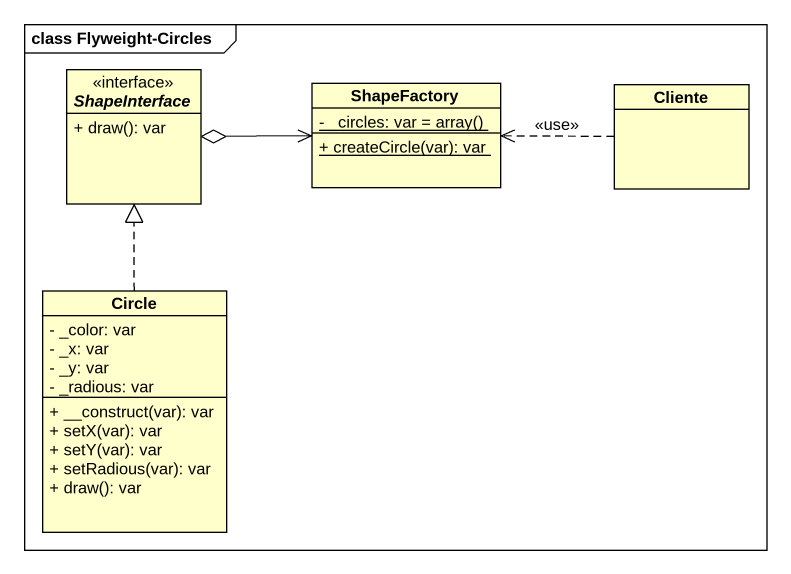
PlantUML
@startuml
mainframe class Flyweight-Circles
hide circle
hide empty members
skinparam classAttributeIconSize 0
interface ShapeInterface {
  + draw(): var
}
class ShapeFactory {
  {static} {field} - _circles: var = array()
  {static} + createCircle(var): var
}
class Cliente
class "Circle" as Circle_ {
  - _color: var
  - _x: var
  - _y: var
  - _radious: var
  + __construct(var): var
  + setX(var): var
  + setY(var): var
  + setRadious(var): var
  + draw(): var
}
ShapeFactory <-left-o ShapeInterface
Cliente .left.> ShapeFactory : <<use>>
Circle_ .up.|> ShapeInterface
@enduml
